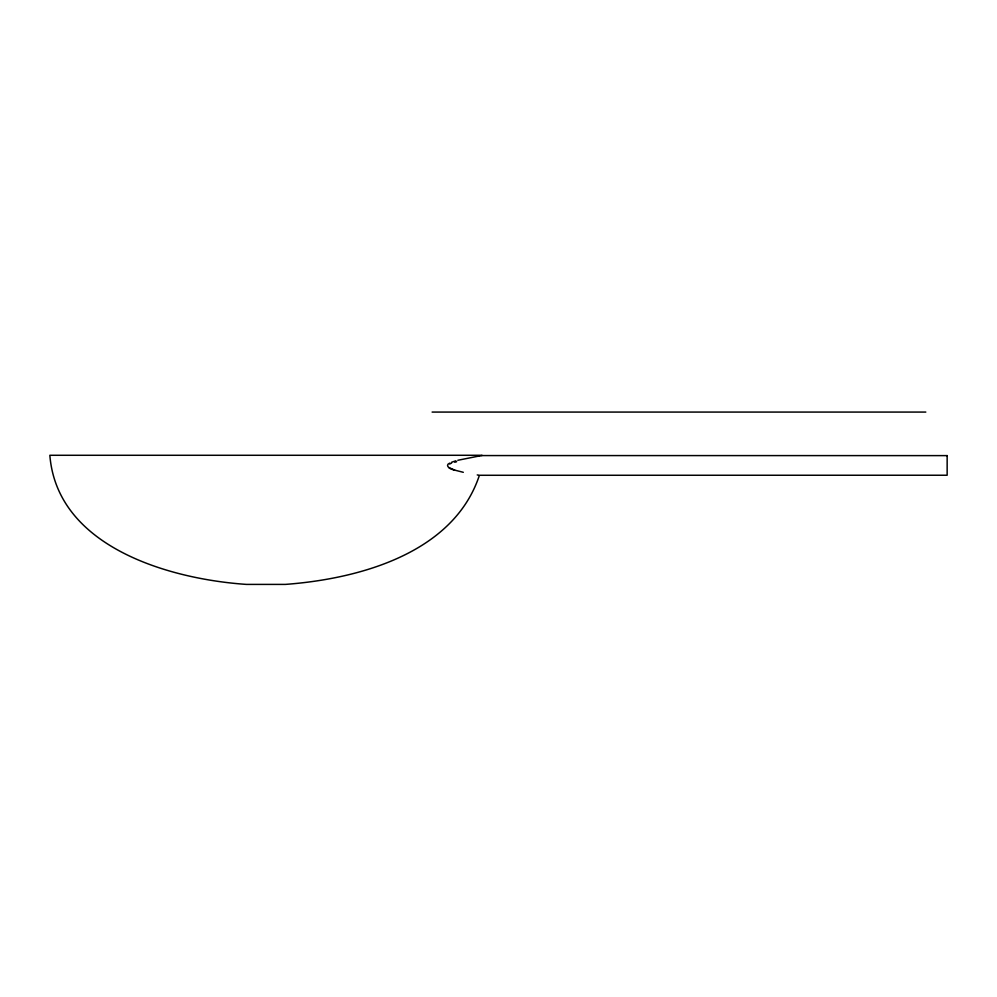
<?xml version="1.0" encoding="UTF-8"?>
<svg xmlns="http://www.w3.org/2000/svg" width="997" height="997" viewBox="0 0 997 997"><rect width="100%" height="100%" fill="white"/><g stroke="black" fill="none" stroke-linecap="round" stroke-linejoin="round"><path stroke-width="1.5" d="M449.734 463.107C444.363 465.25 450.146 469.437 453.323 469.662M451.629 462.234L455.903 460.801M457.81 460.278L478.884 456.065M478.548 456.115L479.308 455.99M479.096 456.028L480.691 455.766M481.202 455.691L481.85 455.592M481.975 455.567L947.15 455.617M432.112 412.073L925.814 412.073M481.987 455.28L49.85 455.28C57.215 547.253 169.664 579.157 246.508 584.404L285.329 584.404C358.683 578.958 453.585 553.422 479.407 475.282L947.15 475.233L947.15 455.567M478.485 475.133L477.239 474.933M463.306 472.304L454.819 470.148M454.757 462.259A92.945 28.763 -37.1 0 1 456.663 461.698M449.759 464.004A29.873 17.634 -66 0 1 451.591 463.057M454.894 470.335A84.259 37.163 53.2 0 1 453.398 469.849M448.974 467.581A103.439 8.537 19.6 0 1 453.548 469.649"/></g></svg>
